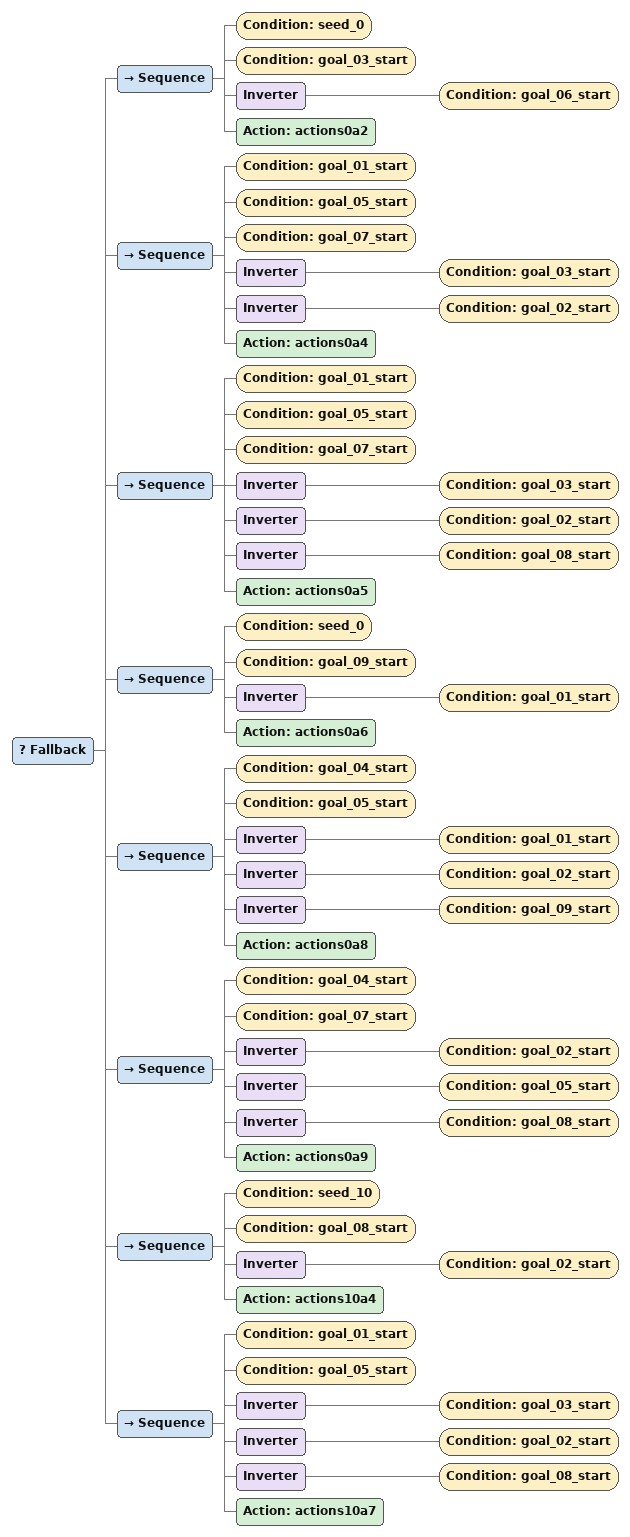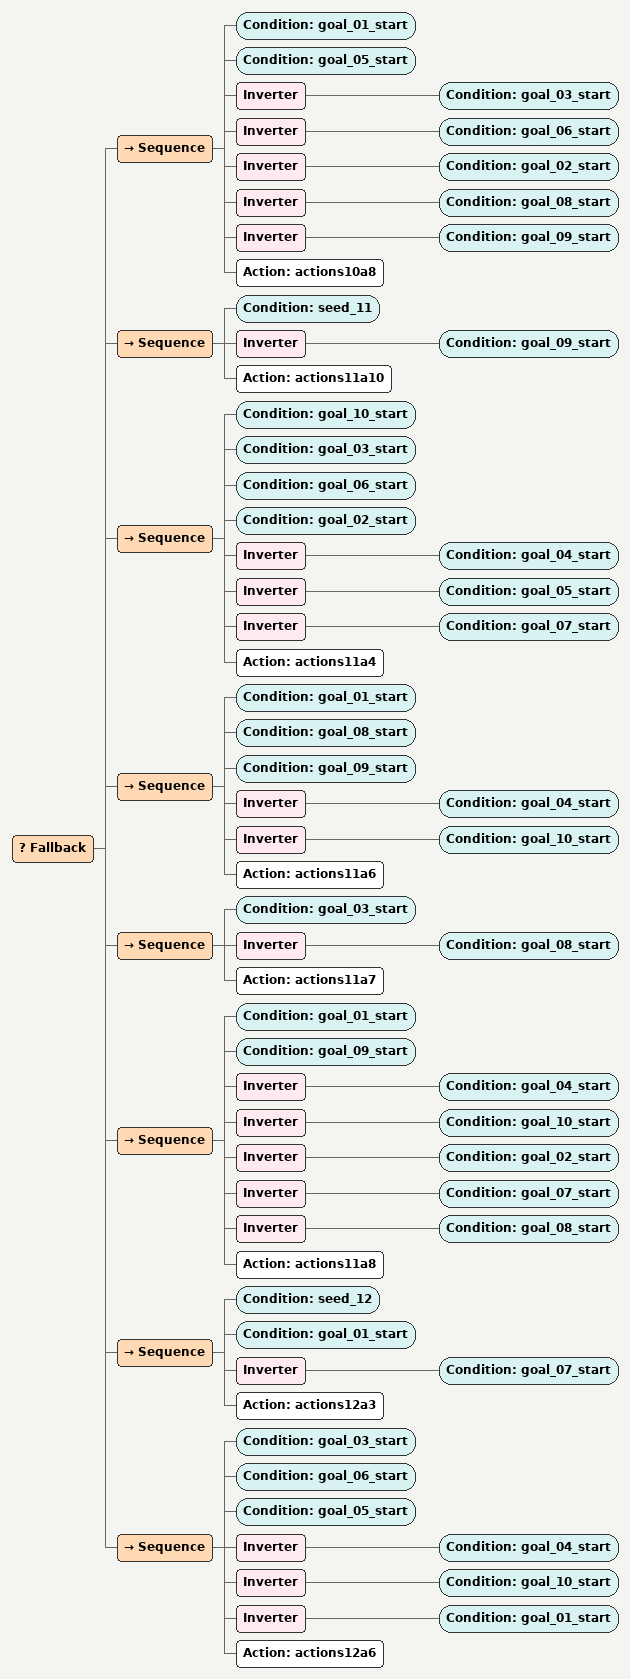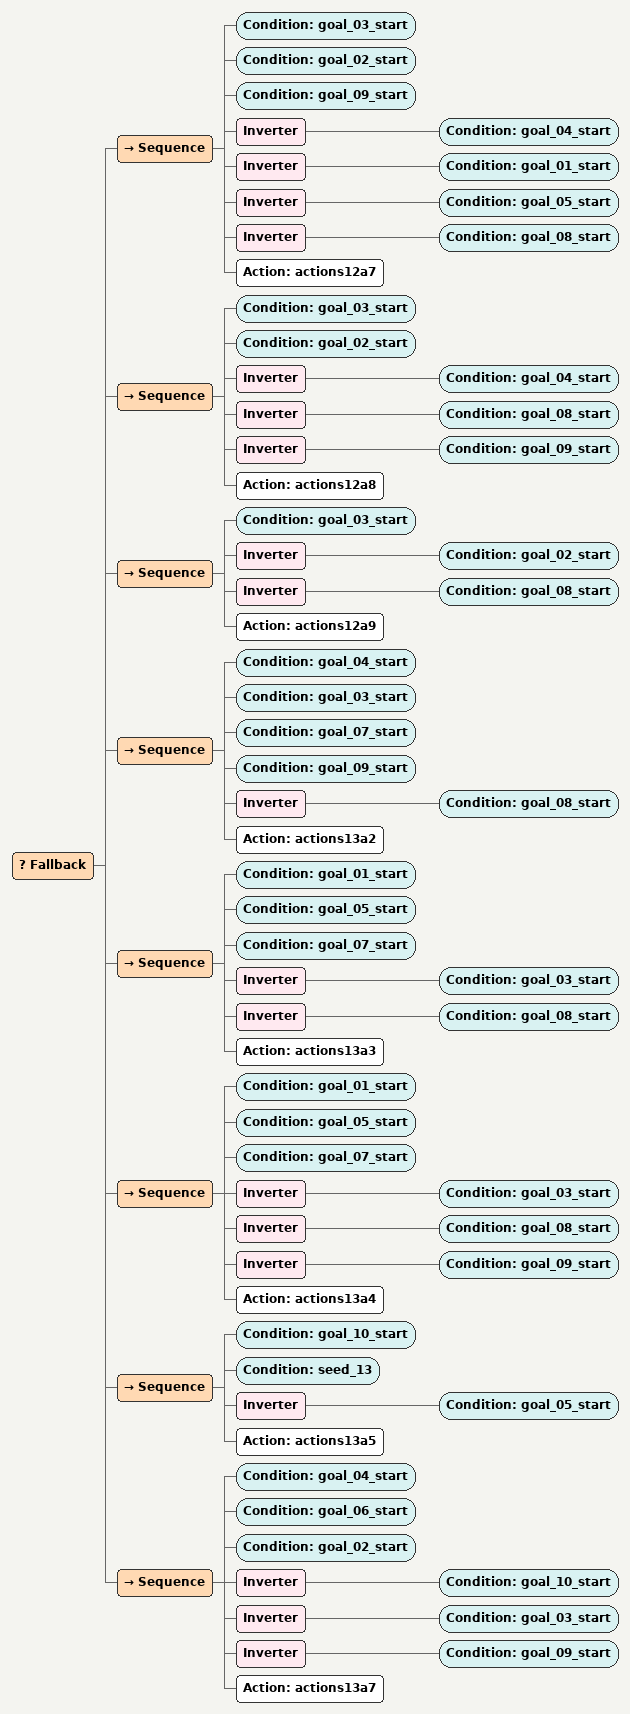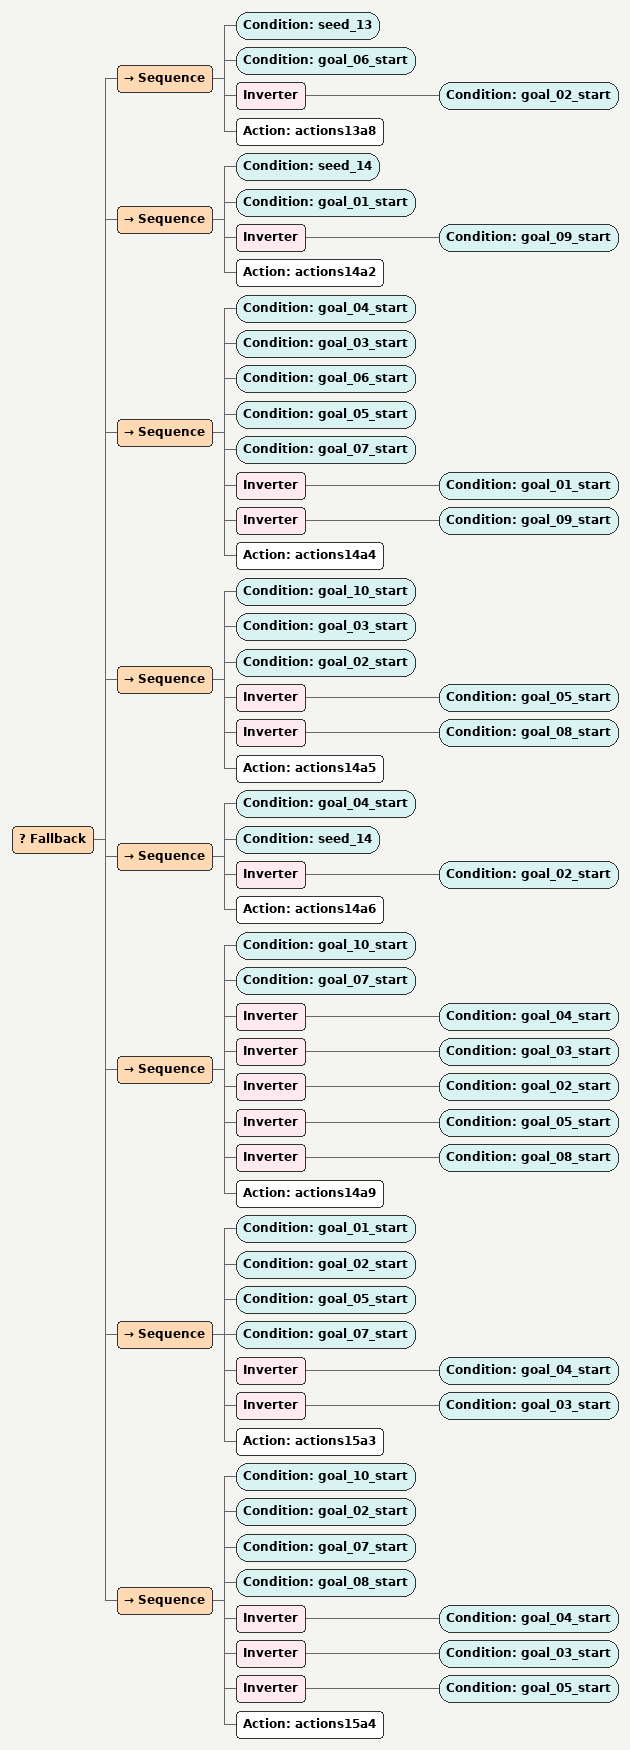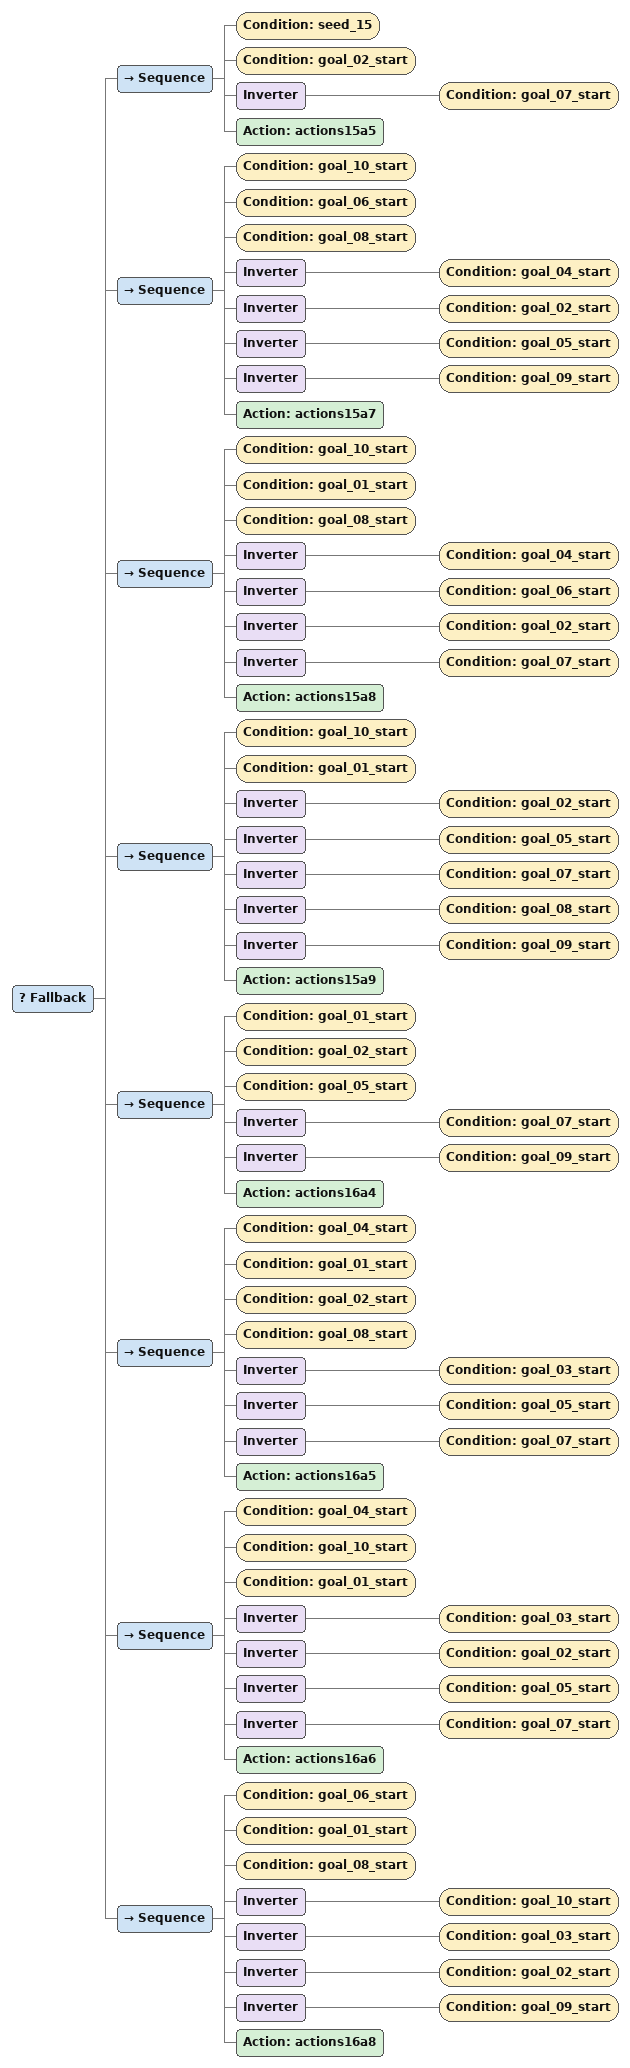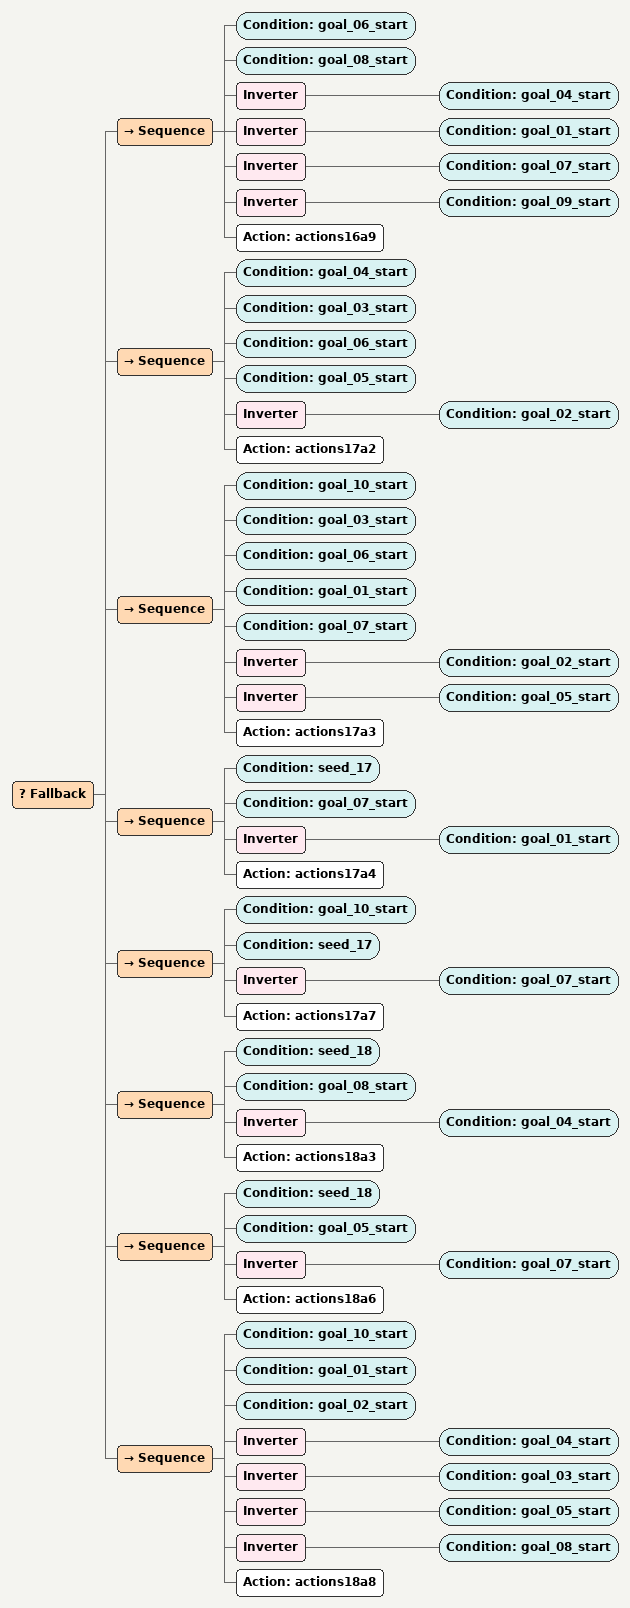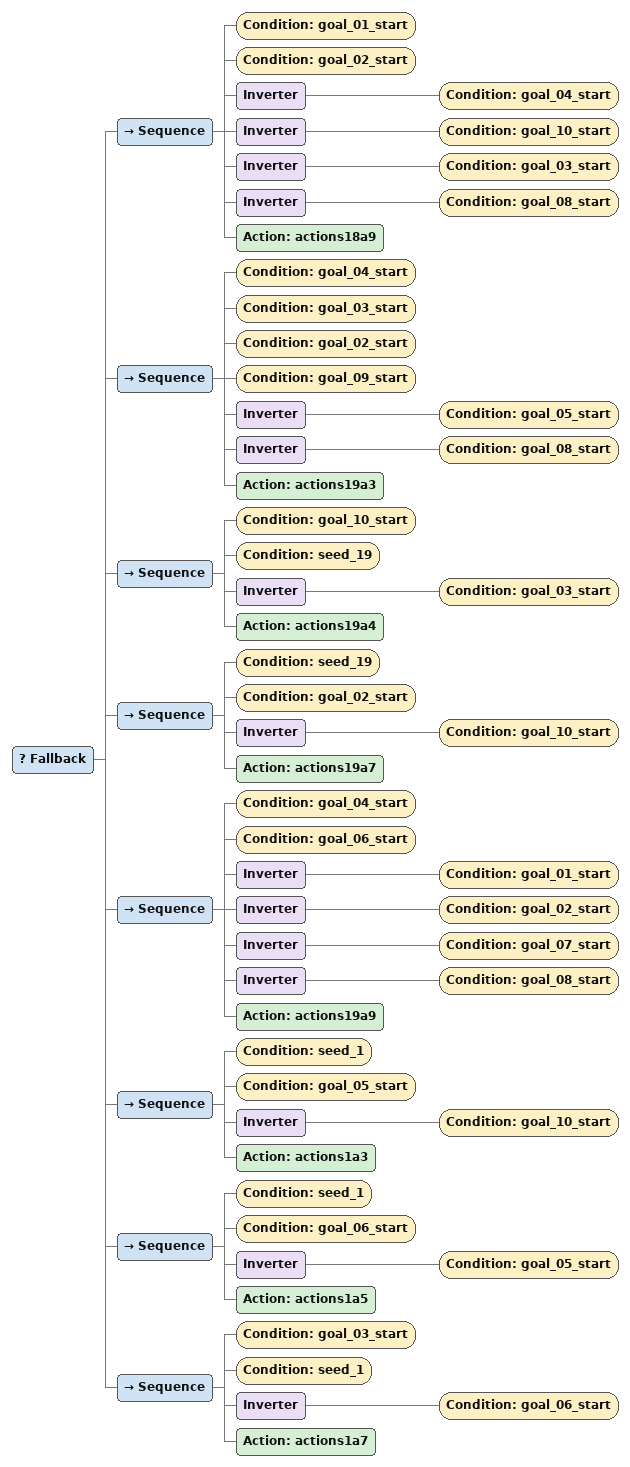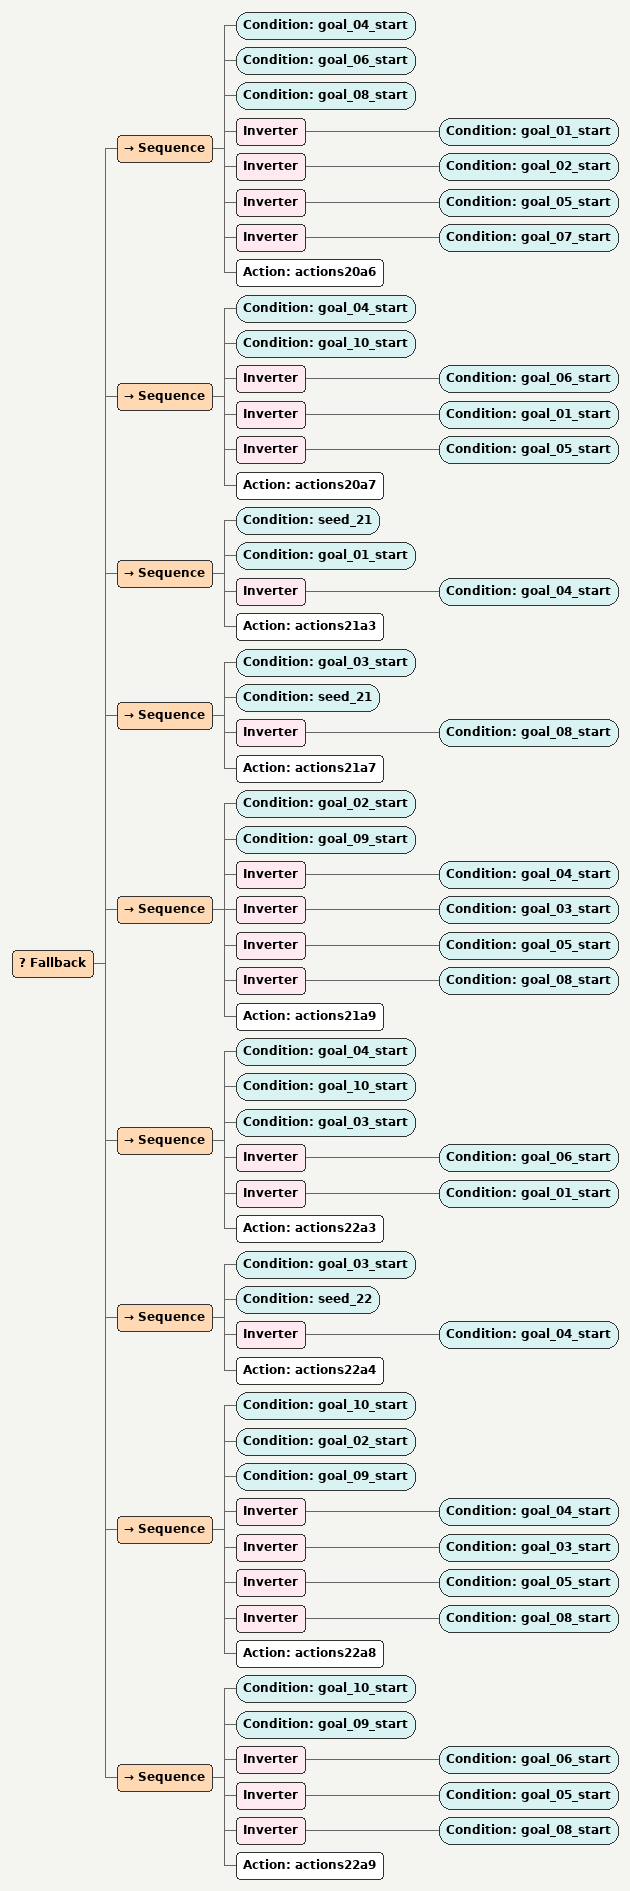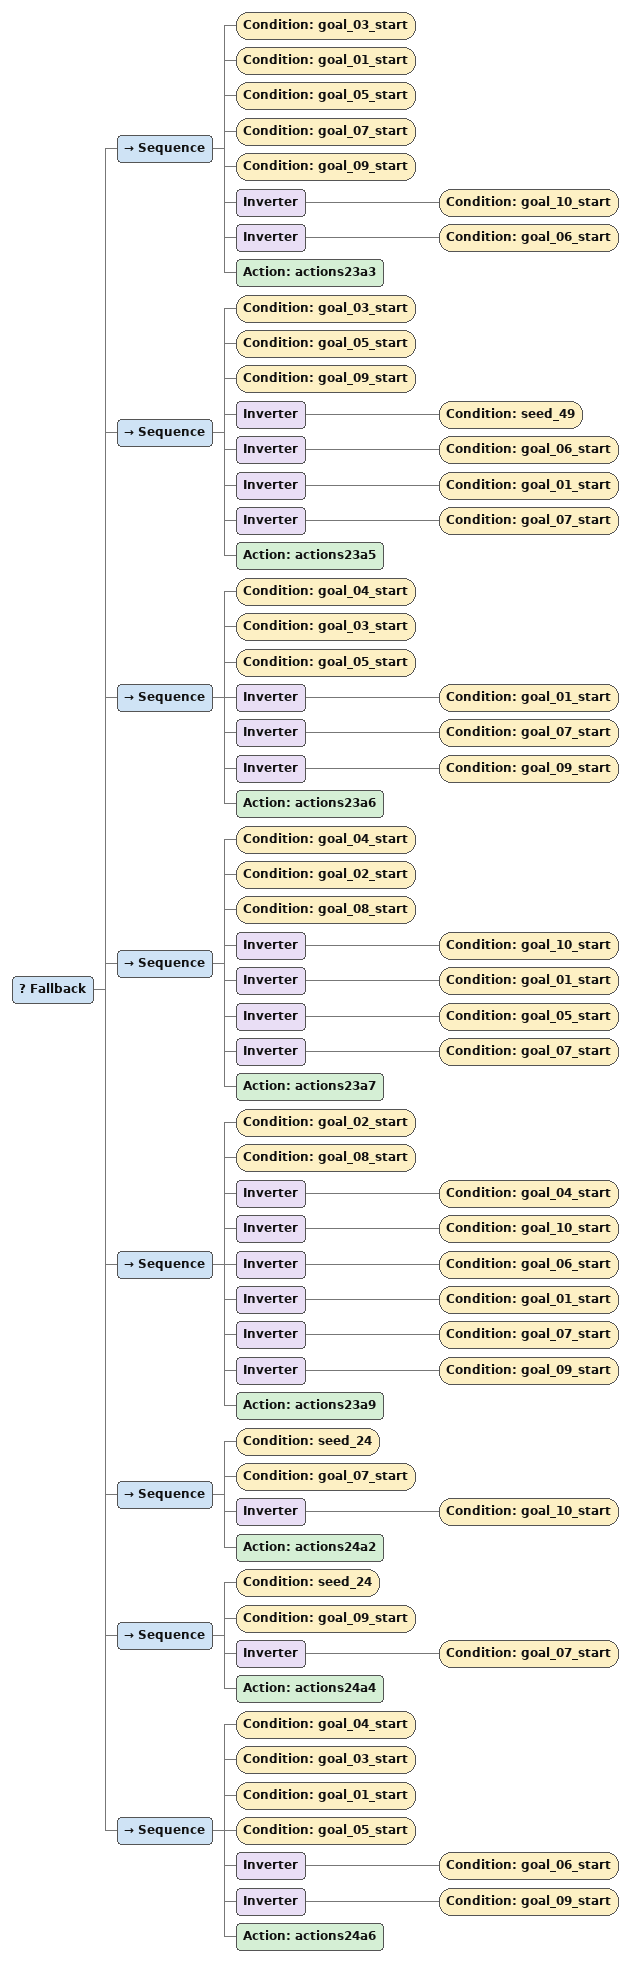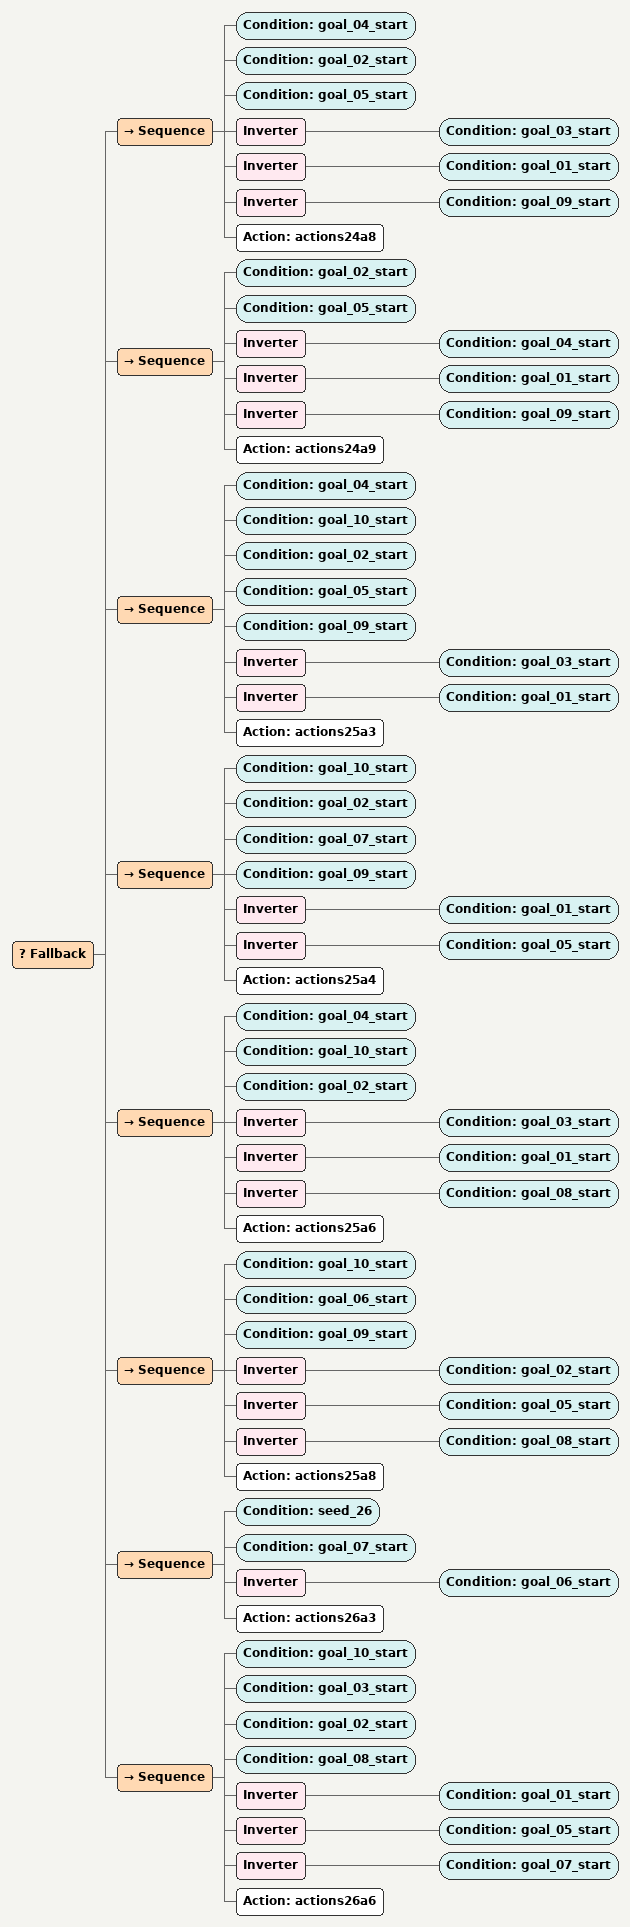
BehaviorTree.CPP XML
<Fallback>
      <Sequence>
        <Condition ID="seed_0"/>
        <Condition ID="goal_03_start"/>
        <Inverter>
          <Condition ID="goal_06_start"/>
        </Inverter>
        <Action ID="actions0a2"/>
      </Sequence>
      <Sequence>
        <Condition ID="goal_01_start"/>
        <Condition ID="goal_05_start"/>
        <Condition ID="goal_07_start"/>
        <Inverter>
          <Condition ID="goal_03_start"/>
        </Inverter>
        <Inverter>
          <Condition ID="goal_02_start"/>
        </Inverter>
        <Action ID="actions0a4"/>
      </Sequence>
      <Sequence>
        <Condition ID="goal_01_start"/>
        <Condition ID="goal_05_start"/>
        <Condition ID="goal_07_start"/>
        <Inverter>
          <Condition ID="goal_03_start"/>
        </Inverter>
        <Inverter>
          <Condition ID="goal_02_start"/>
        </Inverter>
        <Inverter>
          <Condition ID="goal_08_start"/>
        </Inverter>
        <Action ID="actions0a5"/>
      </Sequence>
      <Sequence>
        <Condition ID="seed_0"/>
        <Condition ID="goal_09_start"/>
        <Inverter>
          <Condition ID="goal_01_start"/>
        </Inverter>
        <Action ID="actions0a6"/>
      </Sequence>
      <Sequence>
        <Condition ID="goal_04_start"/>
        <Condition ID="goal_05_start"/>
        <Inverter>
          <Condition ID="goal_01_start"/>
        </Inverter>
        <Inverter>
          <Condition ID="goal_02_start"/>
        </Inverter>
        <Inverter>
          <Condition ID="goal_09_start"/>
        </Inverter>
        <Action ID="actions0a8"/>
      </Sequence>
      <Sequence>
        <Condition ID="goal_04_start"/>
        <Condition ID="goal_07_start"/>
        <Inverter>
          <Condition ID="goal_02_start"/>
        </Inverter>
        <Inverter>
          <Condition ID="goal_05_start"/>
        </Inverter>
        <Inverter>
          <Condition ID="goal_08_start"/>
        </Inverter>
        <Action ID="actions0a9"/>
      </Sequence>
      <Sequence>
        <Condition ID="seed_10"/>
        <Condition ID="goal_08_start"/>
        <Inverter>
          <Condition ID="goal_02_start"/>
        </Inverter>
        <Action ID="actions10a4"/>
      </Sequence>
      <Sequence>
        <Condition ID="goal_01_start"/>
        <Condition ID="goal_05_start"/>
        <Inverter>
          <Condition ID="goal_03_start"/>
        </Inverter>
        <Inverter>
          <Condition ID="goal_02_start"/>
        </Inverter>
        <Inverter>
          <Condition ID="goal_08_start"/>
        </Inverter>
        <Action ID="actions10a7"/>
      </Sequence>
</Fallback>

<Fallback>
      <Sequence>
        <Condition ID="goal_01_start"/>
        <Condition ID="goal_05_start"/>
        <Inverter>
          <Condition ID="goal_03_start"/>
        </Inverter>
        <Inverter>
          <Condition ID="goal_06_start"/>
        </Inverter>
        <Inverter>
          <Condition ID="goal_02_start"/>
        </Inverter>
        <Inverter>
          <Condition ID="goal_08_start"/>
        </Inverter>
        <Inverter>
          <Condition ID="goal_09_start"/>
        </Inverter>
        <Action ID="actions10a8"/>
      </Sequence>
      <Sequence>
        <Condition ID="seed_11"/>
        <Inverter>
          <Condition ID="goal_09_start"/>
        </Inverter>
        <Action ID="actions11a10"/>
      </Sequence>
      <Sequence>
        <Condition ID="goal_10_start"/>
        <Condition ID="goal_03_start"/>
        <Condition ID="goal_06_start"/>
        <Condition ID="goal_02_start"/>
        <Inverter>
          <Condition ID="goal_04_start"/>
        </Inverter>
        <Inverter>
          <Condition ID="goal_05_start"/>
        </Inverter>
        <Inverter>
          <Condition ID="goal_07_start"/>
        </Inverter>
        <Action ID="actions11a4"/>
      </Sequence>
      <Sequence>
        <Condition ID="goal_01_start"/>
        <Condition ID="goal_08_start"/>
        <Condition ID="goal_09_start"/>
        <Inverter>
          <Condition ID="goal_04_start"/>
        </Inverter>
        <Inverter>
          <Condition ID="goal_10_start"/>
        </Inverter>
        <Action ID="actions11a6"/>
      </Sequence>
      <Sequence>
        <Condition ID="goal_03_start"/>
        <Inverter>
          <Condition ID="goal_08_start"/>
        </Inverter>
        <Action ID="actions11a7"/>
      </Sequence>
      <Sequence>
        <Condition ID="goal_01_start"/>
        <Condition ID="goal_09_start"/>
        <Inverter>
          <Condition ID="goal_04_start"/>
        </Inverter>
        <Inverter>
          <Condition ID="goal_10_start"/>
        </Inverter>
        <Inverter>
          <Condition ID="goal_02_start"/>
        </Inverter>
        <Inverter>
          <Condition ID="goal_07_start"/>
        </Inverter>
        <Inverter>
          <Condition ID="goal_08_start"/>
        </Inverter>
        <Action ID="actions11a8"/>
      </Sequence>
      <Sequence>
        <Condition ID="seed_12"/>
        <Condition ID="goal_01_start"/>
        <Inverter>
          <Condition ID="goal_07_start"/>
        </Inverter>
        <Action ID="actions12a3"/>
      </Sequence>
      <Sequence>
        <Condition ID="goal_03_start"/>
        <Condition ID="goal_06_start"/>
        <Condition ID="goal_05_start"/>
        <Inverter>
          <Condition ID="goal_04_start"/>
        </Inverter>
        <Inverter>
          <Condition ID="goal_10_start"/>
        </Inverter>
        <Inverter>
          <Condition ID="goal_01_start"/>
        </Inverter>
        <Action ID="actions12a6"/>
      </Sequence>
</Fallback>

<Fallback>
      <Sequence>
        <Condition ID="goal_03_start"/>
        <Condition ID="goal_02_start"/>
        <Condition ID="goal_09_start"/>
        <Inverter>
          <Condition ID="goal_04_start"/>
        </Inverter>
        <Inverter>
          <Condition ID="goal_01_start"/>
        </Inverter>
        <Inverter>
          <Condition ID="goal_05_start"/>
        </Inverter>
        <Inverter>
          <Condition ID="goal_08_start"/>
        </Inverter>
        <Action ID="actions12a7"/>
      </Sequence>
      <Sequence>
        <Condition ID="goal_03_start"/>
        <Condition ID="goal_02_start"/>
        <Inverter>
          <Condition ID="goal_04_start"/>
        </Inverter>
        <Inverter>
          <Condition ID="goal_08_start"/>
        </Inverter>
        <Inverter>
          <Condition ID="goal_09_start"/>
        </Inverter>
        <Action ID="actions12a8"/>
      </Sequence>
      <Sequence>
        <Condition ID="goal_03_start"/>
        <Inverter>
          <Condition ID="goal_02_start"/>
        </Inverter>
        <Inverter>
          <Condition ID="goal_08_start"/>
        </Inverter>
        <Action ID="actions12a9"/>
      </Sequence>
      <Sequence>
        <Condition ID="goal_04_start"/>
        <Condition ID="goal_03_start"/>
        <Condition ID="goal_07_start"/>
        <Condition ID="goal_09_start"/>
        <Inverter>
          <Condition ID="goal_08_start"/>
        </Inverter>
        <Action ID="actions13a2"/>
      </Sequence>
      <Sequence>
        <Condition ID="goal_01_start"/>
        <Condition ID="goal_05_start"/>
        <Condition ID="goal_07_start"/>
        <Inverter>
          <Condition ID="goal_03_start"/>
        </Inverter>
        <Inverter>
          <Condition ID="goal_08_start"/>
        </Inverter>
        <Action ID="actions13a3"/>
      </Sequence>
      <Sequence>
        <Condition ID="goal_01_start"/>
        <Condition ID="goal_05_start"/>
        <Condition ID="goal_07_start"/>
        <Inverter>
          <Condition ID="goal_03_start"/>
        </Inverter>
        <Inverter>
          <Condition ID="goal_08_start"/>
        </Inverter>
        <Inverter>
          <Condition ID="goal_09_start"/>
        </Inverter>
        <Action ID="actions13a4"/>
      </Sequence>
      <Sequence>
        <Condition ID="goal_10_start"/>
        <Condition ID="seed_13"/>
        <Inverter>
          <Condition ID="goal_05_start"/>
        </Inverter>
        <Action ID="actions13a5"/>
      </Sequence>
      <Sequence>
        <Condition ID="goal_04_start"/>
        <Condition ID="goal_06_start"/>
        <Condition ID="goal_02_start"/>
        <Inverter>
          <Condition ID="goal_10_start"/>
        </Inverter>
        <Inverter>
          <Condition ID="goal_03_start"/>
        </Inverter>
        <Inverter>
          <Condition ID="goal_09_start"/>
        </Inverter>
        <Action ID="actions13a7"/>
      </Sequence>
</Fallback>

<Fallback>
      <Sequence>
        <Condition ID="seed_13"/>
        <Condition ID="goal_06_start"/>
        <Inverter>
          <Condition ID="goal_02_start"/>
        </Inverter>
        <Action ID="actions13a8"/>
      </Sequence>
      <Sequence>
        <Condition ID="seed_14"/>
        <Condition ID="goal_01_start"/>
        <Inverter>
          <Condition ID="goal_09_start"/>
        </Inverter>
        <Action ID="actions14a2"/>
      </Sequence>
      <Sequence>
        <Condition ID="goal_04_start"/>
        <Condition ID="goal_03_start"/>
        <Condition ID="goal_06_start"/>
        <Condition ID="goal_05_start"/>
        <Condition ID="goal_07_start"/>
        <Inverter>
          <Condition ID="goal_01_start"/>
        </Inverter>
        <Inverter>
          <Condition ID="goal_09_start"/>
        </Inverter>
        <Action ID="actions14a4"/>
      </Sequence>
      <Sequence>
        <Condition ID="goal_10_start"/>
        <Condition ID="goal_03_start"/>
        <Condition ID="goal_02_start"/>
        <Inverter>
          <Condition ID="goal_05_start"/>
        </Inverter>
        <Inverter>
          <Condition ID="goal_08_start"/>
        </Inverter>
        <Action ID="actions14a5"/>
      </Sequence>
      <Sequence>
        <Condition ID="goal_04_start"/>
        <Condition ID="seed_14"/>
        <Inverter>
          <Condition ID="goal_02_start"/>
        </Inverter>
        <Action ID="actions14a6"/>
      </Sequence>
      <Sequence>
        <Condition ID="goal_10_start"/>
        <Condition ID="goal_07_start"/>
        <Inverter>
          <Condition ID="goal_04_start"/>
        </Inverter>
        <Inverter>
          <Condition ID="goal_03_start"/>
        </Inverter>
        <Inverter>
          <Condition ID="goal_02_start"/>
        </Inverter>
        <Inverter>
          <Condition ID="goal_05_start"/>
        </Inverter>
        <Inverter>
          <Condition ID="goal_08_start"/>
        </Inverter>
        <Action ID="actions14a9"/>
      </Sequence>
      <Sequence>
        <Condition ID="goal_01_start"/>
        <Condition ID="goal_02_start"/>
        <Condition ID="goal_05_start"/>
        <Condition ID="goal_07_start"/>
        <Inverter>
          <Condition ID="goal_04_start"/>
        </Inverter>
        <Inverter>
          <Condition ID="goal_03_start"/>
        </Inverter>
        <Action ID="actions15a3"/>
      </Sequence>
      <Sequence>
        <Condition ID="goal_10_start"/>
        <Condition ID="goal_02_start"/>
        <Condition ID="goal_07_start"/>
        <Condition ID="goal_08_start"/>
        <Inverter>
          <Condition ID="goal_04_start"/>
        </Inverter>
        <Inverter>
          <Condition ID="goal_03_start"/>
        </Inverter>
        <Inverter>
          <Condition ID="goal_05_start"/>
        </Inverter>
        <Action ID="actions15a4"/>
      </Sequence>
</Fallback>

<Fallback>
      <Sequence>
        <Condition ID="seed_15"/>
        <Condition ID="goal_02_start"/>
        <Inverter>
          <Condition ID="goal_07_start"/>
        </Inverter>
        <Action ID="actions15a5"/>
      </Sequence>
      <Sequence>
        <Condition ID="goal_10_start"/>
        <Condition ID="goal_06_start"/>
        <Condition ID="goal_08_start"/>
        <Inverter>
          <Condition ID="goal_04_start"/>
        </Inverter>
        <Inverter>
          <Condition ID="goal_02_start"/>
        </Inverter>
        <Inverter>
          <Condition ID="goal_05_start"/>
        </Inverter>
        <Inverter>
          <Condition ID="goal_09_start"/>
        </Inverter>
        <Action ID="actions15a7"/>
      </Sequence>
      <Sequence>
        <Condition ID="goal_10_start"/>
        <Condition ID="goal_01_start"/>
        <Condition ID="goal_08_start"/>
        <Inverter>
          <Condition ID="goal_04_start"/>
        </Inverter>
        <Inverter>
          <Condition ID="goal_06_start"/>
        </Inverter>
        <Inverter>
          <Condition ID="goal_02_start"/>
        </Inverter>
        <Inverter>
          <Condition ID="goal_07_start"/>
        </Inverter>
        <Action ID="actions15a8"/>
      </Sequence>
      <Sequence>
        <Condition ID="goal_10_start"/>
        <Condition ID="goal_01_start"/>
        <Inverter>
          <Condition ID="goal_02_start"/>
        </Inverter>
        <Inverter>
          <Condition ID="goal_05_start"/>
        </Inverter>
        <Inverter>
          <Condition ID="goal_07_start"/>
        </Inverter>
        <Inverter>
          <Condition ID="goal_08_start"/>
        </Inverter>
        <Inverter>
          <Condition ID="goal_09_start"/>
        </Inverter>
        <Action ID="actions15a9"/>
      </Sequence>
      <Sequence>
        <Condition ID="goal_01_start"/>
        <Condition ID="goal_02_start"/>
        <Condition ID="goal_05_start"/>
        <Inverter>
          <Condition ID="goal_07_start"/>
        </Inverter>
        <Inverter>
          <Condition ID="goal_09_start"/>
        </Inverter>
        <Action ID="actions16a4"/>
      </Sequence>
      <Sequence>
        <Condition ID="goal_04_start"/>
        <Condition ID="goal_01_start"/>
        <Condition ID="goal_02_start"/>
        <Condition ID="goal_08_start"/>
        <Inverter>
          <Condition ID="goal_03_start"/>
        </Inverter>
        <Inverter>
          <Condition ID="goal_05_start"/>
        </Inverter>
        <Inverter>
          <Condition ID="goal_07_start"/>
        </Inverter>
        <Action ID="actions16a5"/>
      </Sequence>
      <Sequence>
        <Condition ID="goal_04_start"/>
        <Condition ID="goal_10_start"/>
        <Condition ID="goal_01_start"/>
        <Inverter>
          <Condition ID="goal_03_start"/>
        </Inverter>
        <Inverter>
          <Condition ID="goal_02_start"/>
        </Inverter>
        <Inverter>
          <Condition ID="goal_05_start"/>
        </Inverter>
        <Inverter>
          <Condition ID="goal_07_start"/>
        </Inverter>
        <Action ID="actions16a6"/>
      </Sequence>
      <Sequence>
        <Condition ID="goal_06_start"/>
        <Condition ID="goal_01_start"/>
        <Condition ID="goal_08_start"/>
        <Inverter>
          <Condition ID="goal_10_start"/>
        </Inverter>
        <Inverter>
          <Condition ID="goal_03_start"/>
        </Inverter>
        <Inverter>
          <Condition ID="goal_02_start"/>
        </Inverter>
        <Inverter>
          <Condition ID="goal_09_start"/>
        </Inverter>
        <Action ID="actions16a8"/>
      </Sequence>
</Fallback>

<Fallback>
      <Sequence>
        <Condition ID="goal_06_start"/>
        <Condition ID="goal_08_start"/>
        <Inverter>
          <Condition ID="goal_04_start"/>
        </Inverter>
        <Inverter>
          <Condition ID="goal_01_start"/>
        </Inverter>
        <Inverter>
          <Condition ID="goal_07_start"/>
        </Inverter>
        <Inverter>
          <Condition ID="goal_09_start"/>
        </Inverter>
        <Action ID="actions16a9"/>
      </Sequence>
      <Sequence>
        <Condition ID="goal_04_start"/>
        <Condition ID="goal_03_start"/>
        <Condition ID="goal_06_start"/>
        <Condition ID="goal_05_start"/>
        <Inverter>
          <Condition ID="goal_02_start"/>
        </Inverter>
        <Action ID="actions17a2"/>
      </Sequence>
      <Sequence>
        <Condition ID="goal_10_start"/>
        <Condition ID="goal_03_start"/>
        <Condition ID="goal_06_start"/>
        <Condition ID="goal_01_start"/>
        <Condition ID="goal_07_start"/>
        <Inverter>
          <Condition ID="goal_02_start"/>
        </Inverter>
        <Inverter>
          <Condition ID="goal_05_start"/>
        </Inverter>
        <Action ID="actions17a3"/>
      </Sequence>
      <Sequence>
        <Condition ID="seed_17"/>
        <Condition ID="goal_07_start"/>
        <Inverter>
          <Condition ID="goal_01_start"/>
        </Inverter>
        <Action ID="actions17a4"/>
      </Sequence>
      <Sequence>
        <Condition ID="goal_10_start"/>
        <Condition ID="seed_17"/>
        <Inverter>
          <Condition ID="goal_07_start"/>
        </Inverter>
        <Action ID="actions17a7"/>
      </Sequence>
      <Sequence>
        <Condition ID="seed_18"/>
        <Condition ID="goal_08_start"/>
        <Inverter>
          <Condition ID="goal_04_start"/>
        </Inverter>
        <Action ID="actions18a3"/>
      </Sequence>
      <Sequence>
        <Condition ID="seed_18"/>
        <Condition ID="goal_05_start"/>
        <Inverter>
          <Condition ID="goal_07_start"/>
        </Inverter>
        <Action ID="actions18a6"/>
      </Sequence>
      <Sequence>
        <Condition ID="goal_10_start"/>
        <Condition ID="goal_01_start"/>
        <Condition ID="goal_02_start"/>
        <Inverter>
          <Condition ID="goal_04_start"/>
        </Inverter>
        <Inverter>
          <Condition ID="goal_03_start"/>
        </Inverter>
        <Inverter>
          <Condition ID="goal_05_start"/>
        </Inverter>
        <Inverter>
          <Condition ID="goal_08_start"/>
        </Inverter>
        <Action ID="actions18a8"/>
      </Sequence>
</Fallback>

<Fallback>
      <Sequence>
        <Condition ID="goal_01_start"/>
        <Condition ID="goal_02_start"/>
        <Inverter>
          <Condition ID="goal_04_start"/>
        </Inverter>
        <Inverter>
          <Condition ID="goal_10_start"/>
        </Inverter>
        <Inverter>
          <Condition ID="goal_03_start"/>
        </Inverter>
        <Inverter>
          <Condition ID="goal_08_start"/>
        </Inverter>
        <Action ID="actions18a9"/>
      </Sequence>
      <Sequence>
        <Condition ID="goal_04_start"/>
        <Condition ID="goal_03_start"/>
        <Condition ID="goal_02_start"/>
        <Condition ID="goal_09_start"/>
        <Inverter>
          <Condition ID="goal_05_start"/>
        </Inverter>
        <Inverter>
          <Condition ID="goal_08_start"/>
        </Inverter>
        <Action ID="actions19a3"/>
      </Sequence>
      <Sequence>
        <Condition ID="goal_10_start"/>
        <Condition ID="seed_19"/>
        <Inverter>
          <Condition ID="goal_03_start"/>
        </Inverter>
        <Action ID="actions19a4"/>
      </Sequence>
      <Sequence>
        <Condition ID="seed_19"/>
        <Condition ID="goal_02_start"/>
        <Inverter>
          <Condition ID="goal_10_start"/>
        </Inverter>
        <Action ID="actions19a7"/>
      </Sequence>
      <Sequence>
        <Condition ID="goal_04_start"/>
        <Condition ID="goal_06_start"/>
        <Inverter>
          <Condition ID="goal_01_start"/>
        </Inverter>
        <Inverter>
          <Condition ID="goal_02_start"/>
        </Inverter>
        <Inverter>
          <Condition ID="goal_07_start"/>
        </Inverter>
        <Inverter>
          <Condition ID="goal_08_start"/>
        </Inverter>
        <Action ID="actions19a9"/>
      </Sequence>
      <Sequence>
        <Condition ID="seed_1"/>
        <Condition ID="goal_05_start"/>
        <Inverter>
          <Condition ID="goal_10_start"/>
        </Inverter>
        <Action ID="actions1a3"/>
      </Sequence>
      <Sequence>
        <Condition ID="seed_1"/>
        <Condition ID="goal_06_start"/>
        <Inverter>
          <Condition ID="goal_05_start"/>
        </Inverter>
        <Action ID="actions1a5"/>
      </Sequence>
      <Sequence>
        <Condition ID="goal_03_start"/>
        <Condition ID="seed_1"/>
        <Inverter>
          <Condition ID="goal_06_start"/>
        </Inverter>
        <Action ID="actions1a7"/>
      </Sequence>
</Fallback>

<Fallback>
      <Sequence>
        <Condition ID="goal_04_start"/>
        <Condition ID="goal_06_start"/>
        <Condition ID="goal_08_start"/>
        <Inverter>
          <Condition ID="goal_01_start"/>
        </Inverter>
        <Inverter>
          <Condition ID="goal_02_start"/>
        </Inverter>
        <Inverter>
          <Condition ID="goal_05_start"/>
        </Inverter>
        <Inverter>
          <Condition ID="goal_07_start"/>
        </Inverter>
        <Action ID="actions20a6"/>
      </Sequence>
      <Sequence>
        <Condition ID="goal_04_start"/>
        <Condition ID="goal_10_start"/>
        <Inverter>
          <Condition ID="goal_06_start"/>
        </Inverter>
        <Inverter>
          <Condition ID="goal_01_start"/>
        </Inverter>
        <Inverter>
          <Condition ID="goal_05_start"/>
        </Inverter>
        <Action ID="actions20a7"/>
      </Sequence>
      <Sequence>
        <Condition ID="seed_21"/>
        <Condition ID="goal_01_start"/>
        <Inverter>
          <Condition ID="goal_04_start"/>
        </Inverter>
        <Action ID="actions21a3"/>
      </Sequence>
      <Sequence>
        <Condition ID="goal_03_start"/>
        <Condition ID="seed_21"/>
        <Inverter>
          <Condition ID="goal_08_start"/>
        </Inverter>
        <Action ID="actions21a7"/>
      </Sequence>
      <Sequence>
        <Condition ID="goal_02_start"/>
        <Condition ID="goal_09_start"/>
        <Inverter>
          <Condition ID="goal_04_start"/>
        </Inverter>
        <Inverter>
          <Condition ID="goal_03_start"/>
        </Inverter>
        <Inverter>
          <Condition ID="goal_05_start"/>
        </Inverter>
        <Inverter>
          <Condition ID="goal_08_start"/>
        </Inverter>
        <Action ID="actions21a9"/>
      </Sequence>
      <Sequence>
        <Condition ID="goal_04_start"/>
        <Condition ID="goal_10_start"/>
        <Condition ID="goal_03_start"/>
        <Inverter>
          <Condition ID="goal_06_start"/>
        </Inverter>
        <Inverter>
          <Condition ID="goal_01_start"/>
        </Inverter>
        <Action ID="actions22a3"/>
      </Sequence>
      <Sequence>
        <Condition ID="goal_03_start"/>
        <Condition ID="seed_22"/>
        <Inverter>
          <Condition ID="goal_04_start"/>
        </Inverter>
        <Action ID="actions22a4"/>
      </Sequence>
      <Sequence>
        <Condition ID="goal_10_start"/>
        <Condition ID="goal_02_start"/>
        <Condition ID="goal_09_start"/>
        <Inverter>
          <Condition ID="goal_04_start"/>
        </Inverter>
        <Inverter>
          <Condition ID="goal_03_start"/>
        </Inverter>
        <Inverter>
          <Condition ID="goal_05_start"/>
        </Inverter>
        <Inverter>
          <Condition ID="goal_08_start"/>
        </Inverter>
        <Action ID="actions22a8"/>
      </Sequence>
      <Sequence>
        <Condition ID="goal_10_start"/>
        <Condition ID="goal_09_start"/>
        <Inverter>
          <Condition ID="goal_06_start"/>
        </Inverter>
        <Inverter>
          <Condition ID="goal_05_start"/>
        </Inverter>
        <Inverter>
          <Condition ID="goal_08_start"/>
        </Inverter>
        <Action ID="actions22a9"/>
      </Sequence>
</Fallback>

<Fallback>
      <Sequence>
        <Condition ID="goal_03_start"/>
        <Condition ID="goal_01_start"/>
        <Condition ID="goal_05_start"/>
        <Condition ID="goal_07_start"/>
        <Condition ID="goal_09_start"/>
        <Inverter>
          <Condition ID="goal_10_start"/>
        </Inverter>
        <Inverter>
          <Condition ID="goal_06_start"/>
        </Inverter>
        <Action ID="actions23a3"/>
      </Sequence>
      <Sequence>
        <Condition ID="goal_03_start"/>
        <Condition ID="goal_05_start"/>
        <Condition ID="goal_09_start"/>
        <Inverter>
          <Condition ID="seed_49"/>
        </Inverter>
        <Inverter>
          <Condition ID="goal_06_start"/>
        </Inverter>
        <Inverter>
          <Condition ID="goal_01_start"/>
        </Inverter>
        <Inverter>
          <Condition ID="goal_07_start"/>
        </Inverter>
        <Action ID="actions23a5"/>
      </Sequence>
      <Sequence>
        <Condition ID="goal_04_start"/>
        <Condition ID="goal_03_start"/>
        <Condition ID="goal_05_start"/>
        <Inverter>
          <Condition ID="goal_01_start"/>
        </Inverter>
        <Inverter>
          <Condition ID="goal_07_start"/>
        </Inverter>
        <Inverter>
          <Condition ID="goal_09_start"/>
        </Inverter>
        <Action ID="actions23a6"/>
      </Sequence>
      <Sequence>
        <Condition ID="goal_04_start"/>
        <Condition ID="goal_02_start"/>
        <Condition ID="goal_08_start"/>
        <Inverter>
          <Condition ID="goal_10_start"/>
        </Inverter>
        <Inverter>
          <Condition ID="goal_01_start"/>
        </Inverter>
        <Inverter>
          <Condition ID="goal_05_start"/>
        </Inverter>
        <Inverter>
          <Condition ID="goal_07_start"/>
        </Inverter>
        <Action ID="actions23a7"/>
      </Sequence>
      <Sequence>
        <Condition ID="goal_02_start"/>
        <Condition ID="goal_08_start"/>
        <Inverter>
          <Condition ID="goal_04_start"/>
        </Inverter>
        <Inverter>
          <Condition ID="goal_10_start"/>
        </Inverter>
        <Inverter>
          <Condition ID="goal_06_start"/>
        </Inverter>
        <Inverter>
          <Condition ID="goal_01_start"/>
        </Inverter>
        <Inverter>
          <Condition ID="goal_07_start"/>
        </Inverter>
        <Inverter>
          <Condition ID="goal_09_start"/>
        </Inverter>
        <Action ID="actions23a9"/>
      </Sequence>
      <Sequence>
        <Condition ID="seed_24"/>
        <Condition ID="goal_07_start"/>
        <Inverter>
          <Condition ID="goal_10_start"/>
        </Inverter>
        <Action ID="actions24a2"/>
      </Sequence>
      <Sequence>
        <Condition ID="seed_24"/>
        <Condition ID="goal_09_start"/>
        <Inverter>
          <Condition ID="goal_07_start"/>
        </Inverter>
        <Action ID="actions24a4"/>
      </Sequence>
      <Sequence>
        <Condition ID="goal_04_start"/>
        <Condition ID="goal_03_start"/>
        <Condition ID="goal_01_start"/>
        <Condition ID="goal_05_start"/>
        <Inverter>
          <Condition ID="goal_06_start"/>
        </Inverter>
        <Inverter>
          <Condition ID="goal_09_start"/>
        </Inverter>
        <Action ID="actions24a6"/>
      </Sequence>
</Fallback>

<Fallback>
      <Sequence>
        <Condition ID="goal_04_start"/>
        <Condition ID="goal_02_start"/>
        <Condition ID="goal_05_start"/>
        <Inverter>
          <Condition ID="goal_03_start"/>
        </Inverter>
        <Inverter>
          <Condition ID="goal_01_start"/>
        </Inverter>
        <Inverter>
          <Condition ID="goal_09_start"/>
        </Inverter>
        <Action ID="actions24a8"/>
      </Sequence>
      <Sequence>
        <Condition ID="goal_02_start"/>
        <Condition ID="goal_05_start"/>
        <Inverter>
          <Condition ID="goal_04_start"/>
        </Inverter>
        <Inverter>
          <Condition ID="goal_01_start"/>
        </Inverter>
        <Inverter>
          <Condition ID="goal_09_start"/>
        </Inverter>
        <Action ID="actions24a9"/>
      </Sequence>
      <Sequence>
        <Condition ID="goal_04_start"/>
        <Condition ID="goal_10_start"/>
        <Condition ID="goal_02_start"/>
        <Condition ID="goal_05_start"/>
        <Condition ID="goal_09_start"/>
        <Inverter>
          <Condition ID="goal_03_start"/>
        </Inverter>
        <Inverter>
          <Condition ID="goal_01_start"/>
        </Inverter>
        <Action ID="actions25a3"/>
      </Sequence>
      <Sequence>
        <Condition ID="goal_10_start"/>
        <Condition ID="goal_02_start"/>
        <Condition ID="goal_07_start"/>
        <Condition ID="goal_09_start"/>
        <Inverter>
          <Condition ID="goal_01_start"/>
        </Inverter>
        <Inverter>
          <Condition ID="goal_05_start"/>
        </Inverter>
        <Action ID="actions25a4"/>
      </Sequence>
      <Sequence>
        <Condition ID="goal_04_start"/>
        <Condition ID="goal_10_start"/>
        <Condition ID="goal_02_start"/>
        <Inverter>
          <Condition ID="goal_03_start"/>
        </Inverter>
        <Inverter>
          <Condition ID="goal_01_start"/>
        </Inverter>
        <Inverter>
          <Condition ID="goal_08_start"/>
        </Inverter>
        <Action ID="actions25a6"/>
      </Sequence>
      <Sequence>
        <Condition ID="goal_10_start"/>
        <Condition ID="goal_06_start"/>
        <Condition ID="goal_09_start"/>
        <Inverter>
          <Condition ID="goal_02_start"/>
        </Inverter>
        <Inverter>
          <Condition ID="goal_05_start"/>
        </Inverter>
        <Inverter>
          <Condition ID="goal_08_start"/>
        </Inverter>
        <Action ID="actions25a8"/>
      </Sequence>
      <Sequence>
        <Condition ID="seed_26"/>
        <Condition ID="goal_07_start"/>
        <Inverter>
          <Condition ID="goal_06_start"/>
        </Inverter>
        <Action ID="actions26a3"/>
      </Sequence>
      <Sequence>
        <Condition ID="goal_10_start"/>
        <Condition ID="goal_03_start"/>
        <Condition ID="goal_02_start"/>
        <Condition ID="goal_08_start"/>
        <Inverter>
          <Condition ID="goal_01_start"/>
        </Inverter>
        <Inverter>
          <Condition ID="goal_05_start"/>
        </Inverter>
        <Inverter>
          <Condition ID="goal_07_start"/>
        </Inverter>
        <Action ID="actions26a6"/>
      </Sequence>
</Fallback>
